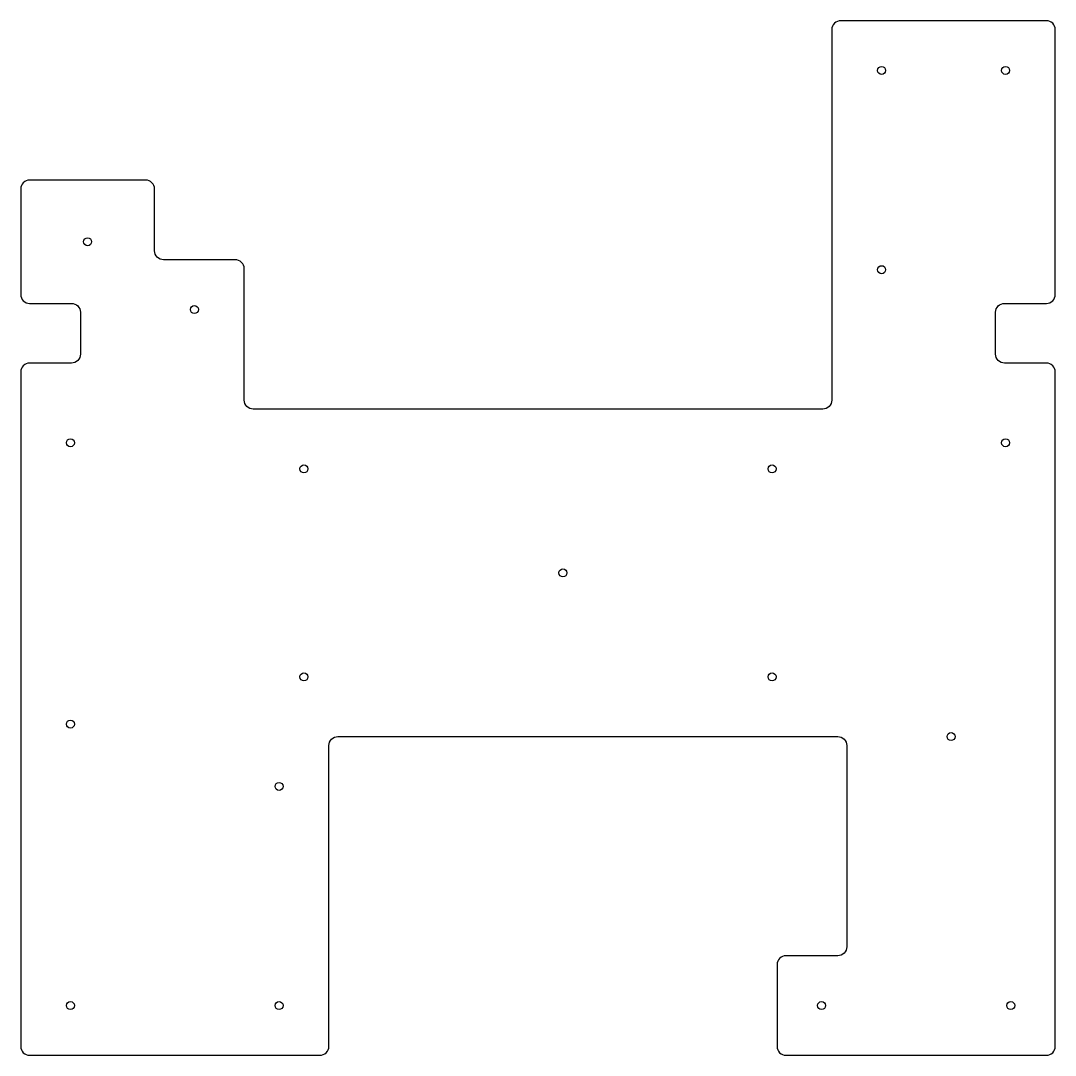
# Model space of a CAD drawing. Header units: inches. Extents: x -13 to 13, y -13 to 13.
import ezdxf

# ---------------------------------------------------------------- set-up
doc = ezdxf.new("R2010")
doc.units = ezdxf.units.IN
doc.header["$MEASUREMENT"] = 0

msp = doc.modelspace()

# ---------------------------------------------------------------- linework, layer by layer
msp.add_lwpolyline([(-5.475, -12.985, 0.4142136), (-5.25, -12.76), (-5.25, -5.21, -0.4142136), (-5.025, -4.985), (7.525, -4.985, -0.4142136), (7.75, -5.21), (7.75, -10.26, -0.4142136), (7.525, -10.485), (6.225, -10.485, 0.4142136), (6, -10.71), (6, -12.76, 0.4142136), (6.225, -12.985), (12.76, -12.985, 0.4142136), (12.985, -12.76), (12.985, 4.165, 0.4142136), (12.76, 4.39), (11.71, 4.39, -0.4142136), (11.485, 4.615), (11.485, 5.665, -0.4142136), (11.71, 5.89), (12.76, 5.89, 0.4142136), (12.985, 6.115), (12.985, 12.76, 0.4142136), (12.76, 12.985), (7.6, 12.985, 0.4142136), (7.375, 12.76), (7.375, 3.46, -0.4142136), (7.15, 3.235), (-7.15, 3.235, -0.4142136), (-7.375, 3.46), (-7.375, 6.76, 0.4142136), (-7.6, 6.985), (-9.4, 6.985, -0.4142136), (-9.625, 7.21), (-9.625, 8.76, 0.4142136), (-9.85, 8.985), (-12.76, 8.985, 0.4142136), (-12.985, 8.76), (-12.985, 6.115, 0.4142136), (-12.76, 5.89), (-11.71, 5.89, -0.4142136), (-11.485, 5.665), (-11.485, 4.615, -0.4142136), (-11.71, 4.39), (-12.76, 4.39, 0.4142136), (-12.985, 4.165), (-12.985, -12.76, 0.4142136), (-12.76, -12.985)], format="xyb", close=True)
for centre in [(8.625, 11.735), (11.735, 11.735), (-11.305, 7.4375), (8.625, 6.735), (-8.625, 5.735), (-11.735, 2.39), (11.735, 2.39), (-5.875, 1.735), (5.875, 1.735), (0.625, -0.875), (-5.875, -3.485), (5.875, -3.485), (-11.735, -4.6725), (10.3675, -4.985), (-6.5, -6.235), (-11.735, -11.735), (-6.5, -11.735), (7.1175, -11.735), (11.8675, -11.735)]:
    msp.add_circle(centre, 0.1005)

doc.saveas('drawing.dxf')
